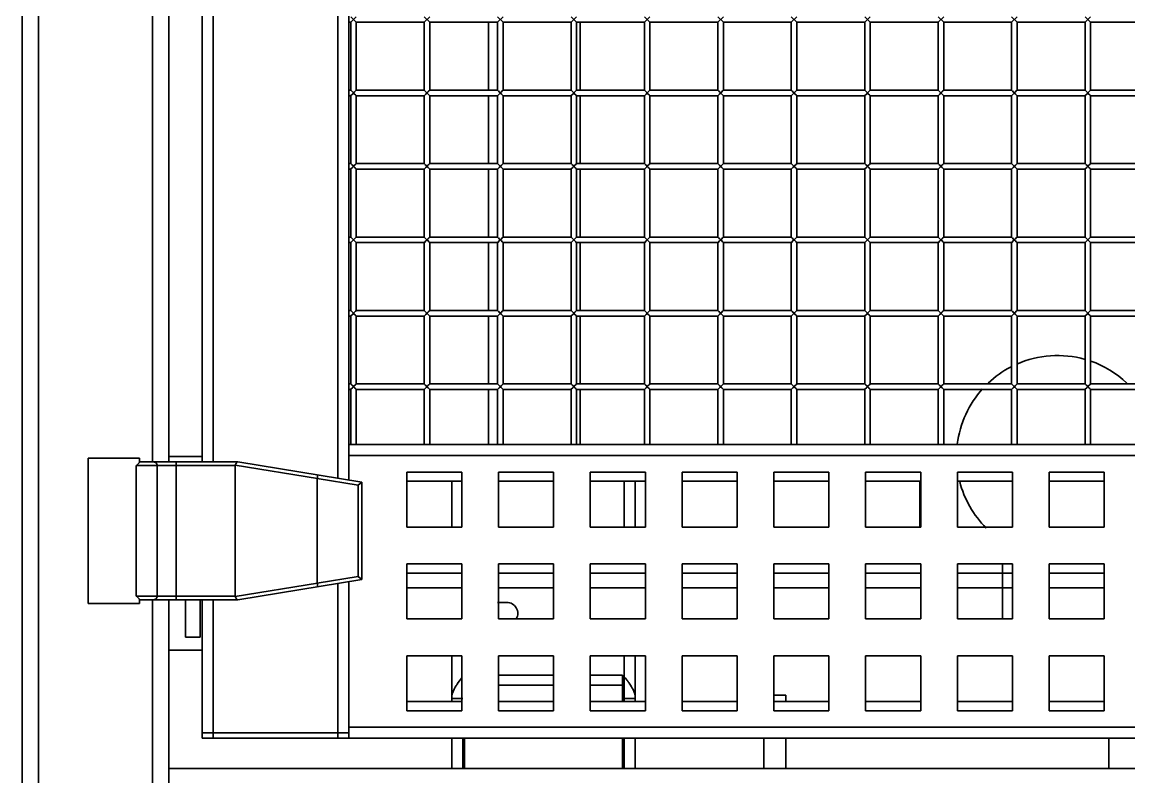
# Model space of a CAD drawing. Header units: millimetres. Extents: x 32496 to 166256, y 3504 to 23939.
# Drawn here: x 46715 to 47318, y 10953 to 11364 of the extents above; entities that cross this region are included whole.
import ezdxf

# ---------------------------------------------------------------- set-up
doc = ezdxf.new("R2010")
doc.units = ezdxf.units.MM
doc.layers.get('0').update_dxf_attribs({"lineweight": 35})

msp = doc.modelspace()

# ---------------------------------------------------------------- linework, layer by layer
at = {"linetype": 'Continuous'}
for p, q in [((46714.64, 13396.575), (46714.64, 10877.575)), ((46723.64, 13396.575), (46723.64, 10877.575)), ((46886.64, 11115.694), (46886.64, 11758.457)), ((46892.64, 11759.435), (46892.64, 11134.075)), ((46785.64, 11749.575), (46785.64, 11124.575)), ((46794.64, 11749.575), (46794.64, 11124.575)), ((46812.64, 11124.575), (46812.64, 11749.575)), ((46818.64, 11749.575), (46818.64, 11124.575)), ((46893.64, 11367.075), (46896.64, 11364.075)), ((46893.64, 11364.075), (46896.64, 11367.075)), ((46933.64, 11367.075), (46936.64, 11364.075)), ((46933.64, 11364.075), (46936.64, 11367.075)), ((46973.64, 11367.075), (46976.64, 11364.075)), ((46973.64, 11364.075), (46976.64, 11367.075)), ((47013.64, 11367.075), (47016.64, 11364.075)), ((47013.64, 11364.075), (47016.64, 11367.075)), ((47053.64, 11367.075), (47056.64, 11364.075)), ((47053.64, 11364.075), (47056.64, 11367.075)), ((47093.64, 11367.075), (47096.64, 11364.075)), ((47093.64, 11364.075), (47096.64, 11367.075)), ((47133.64, 11367.075), (47136.64, 11364.075)), ((47133.64, 11364.075), (47136.64, 11367.075)), ((47173.64, 11367.075), (47176.64, 11364.075)), ((47173.64, 11364.075), (47176.64, 11367.075)), ((47213.64, 11367.075), (47216.64, 11364.075)), ((47213.64, 11364.075), (47216.64, 11367.075)), ((47253.64, 11367.075), (47256.64, 11364.075)), ((47253.64, 11364.075), (47256.64, 11367.075)), ((47293.64, 11367.075), (47296.64, 11364.075)), ((47293.64, 11364.075), (47296.64, 11367.075)), ((46892.64, 11364.075), (46893.64, 11364.075)), ((46893.64, 11364.075), (46893.64, 11327.075)), ((46896.64, 11364.075), (46933.64, 11364.075)), ((46896.64, 11364.075), (46896.64, 11327.075)), ((46933.64, 11364.075), (46933.64, 11327.075)), ((46936.64, 11364.075), (46973.64, 11364.075)), ((46936.64, 11364.075), (46936.64, 11327.075)), ((46968.64, 11327.075), (46968.64, 11364.075)), ((46973.64, 11364.075), (46973.64, 11327.075)), ((46976.64, 11364.075), (47013.64, 11364.075)), ((46976.64, 11364.075), (46976.64, 11327.075)), ((47013.64, 11364.075), (47013.64, 11327.075)), ((47016.64, 11364.075), (47053.64, 11364.075)), ((47016.64, 11364.075), (47016.64, 11327.075)), ((47018.64, 11364.075), (47018.64, 11327.075)), ((47053.64, 11364.075), (47053.64, 11327.075)), ((47056.64, 11364.075), (47093.64, 11364.075)), ((47056.64, 11364.075), (47056.64, 11327.075)), ((47093.64, 11364.075), (47093.64, 11327.075)), ((47096.64, 11364.075), (47133.64, 11364.075)), ((47096.64, 11364.075), (47096.64, 11327.075)), ((47133.64, 11364.075), (47133.64, 11327.075)), ((47136.64, 11364.075), (47173.64, 11364.075)), ((47136.64, 11364.075), (47136.64, 11327.075)), ((47173.64, 11364.075), (47173.64, 11327.075)), ((47176.64, 11364.075), (47213.64, 11364.075)), ((47176.64, 11364.075), (47176.64, 11327.075)), ((47213.64, 11364.075), (47213.64, 11327.075)), ((47216.64, 11364.075), (47253.64, 11364.075)), ((47216.64, 11364.075), (47216.64, 11327.075)), ((47253.64, 11364.075), (47253.64, 11327.075)), ((47256.64, 11364.075), (47293.64, 11364.075)), ((47256.64, 11364.075), (47256.64, 11327.075)), ((47293.64, 11364.075), (47293.64, 11327.075)), ((47296.64, 11364.075), (47333.64, 11364.075)), ((47296.64, 11364.075), (47296.64, 11327.075)), ((46892.64, 11327.075), (46893.64, 11327.075)), ((46892.64, 11324.075), (46893.64, 11324.075)), ((46893.64, 11327.075), (46896.64, 11324.075)), ((46893.64, 11324.075), (46896.64, 11327.075)), ((46893.64, 11324.075), (46893.64, 11287.075)), ((46893.756, 11324.192), (46894.55, 11324.986)), ((46896.64, 11327.075), (46896.209, 11326.645)), ((46896.64, 11327.075), (46933.64, 11327.075)), ((46896.64, 11324.075), (46933.64, 11324.075)), ((46896.64, 11324.075), (46896.64, 11287.075)), ((46933.64, 11327.075), (46936.64, 11324.075)), ((46933.64, 11324.075), (46936.64, 11327.075)), ((46933.64, 11324.075), (46933.64, 11287.075)), ((46933.756, 11324.192), (46934.55, 11324.986)), ((46934.55, 11324.986), (46935.14, 11325.575)), ((46936.64, 11327.075), (46936.209, 11326.645)), ((46936.64, 11327.075), (46973.64, 11327.075)), ((46936.64, 11324.075), (46973.64, 11324.075)), ((46936.64, 11324.075), (46936.64, 11287.075)), ((46968.64, 11287.075), (46968.64, 11324.075)), ((46973.64, 11327.075), (46976.64, 11324.075)), ((46973.64, 11324.075), (46976.64, 11327.075)), ((46973.64, 11324.075), (46973.64, 11287.075)), ((46973.756, 11324.192), (46974.55, 11324.986)), ((46974.55, 11324.986), (46975.14, 11325.575)), ((46976.64, 11327.075), (46976.209, 11326.645)), ((46976.64, 11327.075), (47013.64, 11327.075)), ((46976.64, 11324.075), (47013.64, 11324.075)), ((46976.64, 11324.075), (46976.64, 11287.075)), ((47013.64, 11327.075), (47016.64, 11324.075)), ((47013.64, 11324.075), (47016.64, 11327.075)), ((47013.64, 11324.075), (47013.64, 11287.075)), ((47013.756, 11324.192), (47014.55, 11324.986)), ((47014.55, 11324.986), (47015.14, 11325.575)), ((47016.64, 11327.075), (47016.209, 11326.645)), ((47016.64, 11327.075), (47053.64, 11327.075)), ((47016.64, 11324.075), (47053.64, 11324.075)), ((47016.64, 11324.075), (47016.64, 11287.075)), ((47018.64, 11324.075), (47018.64, 11287.075)), ((47053.64, 11327.075), (47056.64, 11324.075)), ((47053.64, 11324.075), (47056.64, 11327.075)), ((47053.64, 11324.075), (47053.64, 11287.075)), ((47053.756, 11324.192), (47054.55, 11324.986)), ((47054.55, 11324.986), (47055.14, 11325.575)), ((47056.64, 11327.075), (47056.209, 11326.645)), ((47056.64, 11327.075), (47093.64, 11327.075)), ((47056.64, 11324.075), (47093.64, 11324.075)), ((47056.64, 11324.075), (47056.64, 11287.075)), ((47093.64, 11327.075), (47096.64, 11324.075)), ((47093.64, 11324.075), (47096.64, 11327.075)), ((47093.64, 11324.075), (47093.64, 11287.075)), ((47093.756, 11324.192), (47094.55, 11324.986)), ((47094.55, 11324.986), (47095.14, 11325.575)), ((47096.64, 11327.075), (47096.209, 11326.645)), ((47096.64, 11327.075), (47133.64, 11327.075)), ((47096.64, 11324.075), (47133.64, 11324.075)), ((47096.64, 11324.075), (47096.64, 11287.075)), ((47133.64, 11327.075), (47136.64, 11324.075)), ((47133.64, 11324.075), (47136.64, 11327.075)), ((47133.64, 11324.075), (47133.64, 11287.075)), ((47133.756, 11324.192), (47134.55, 11324.986)), ((47134.55, 11324.986), (47135.14, 11325.575)), ((47136.64, 11327.075), (47136.209, 11326.645)), ((47136.64, 11327.075), (47173.64, 11327.075)), ((47136.64, 11324.075), (47173.64, 11324.075)), ((47136.64, 11324.075), (47136.64, 11287.075)), ((47173.64, 11327.075), (47176.64, 11324.075)), ((47173.64, 11324.075), (47176.64, 11327.075)), ((47173.64, 11324.075), (47173.64, 11287.075)), ((47173.756, 11324.192), (47174.55, 11324.986)), ((47174.55, 11324.986), (47175.14, 11325.575)), ((47176.64, 11327.075), (47176.209, 11326.645)), ((47176.64, 11327.075), (47213.64, 11327.075)), ((47176.64, 11324.075), (47213.64, 11324.075)), ((47176.64, 11324.075), (47176.64, 11287.075)), ((47213.64, 11327.075), (47216.64, 11324.075)), ((47213.64, 11324.075), (47216.64, 11327.075)), ((47213.64, 11324.075), (47213.64, 11287.075)), ((47213.756, 11324.192), (47214.55, 11324.986)), ((47214.55, 11324.986), (47215.14, 11325.575)), ((47216.64, 11327.075), (47216.209, 11326.645)), ((47216.64, 11327.075), (47253.64, 11327.075)), ((47216.64, 11324.075), (47253.64, 11324.075)), ((47216.64, 11324.075), (47216.64, 11287.075)), ((47253.64, 11327.075), (47256.64, 11324.075)), ((47253.64, 11324.075), (47256.64, 11327.075)), ((47253.64, 11324.075), (47253.64, 11287.075)), ((47253.756, 11324.192), (47254.55, 11324.986)), ((47254.55, 11324.986), (47255.14, 11325.575)), ((47256.64, 11327.075), (47256.209, 11326.645)), ((47256.64, 11327.075), (47293.64, 11327.075)), ((47256.64, 11324.075), (47293.64, 11324.075)), ((47256.64, 11324.075), (47256.64, 11287.075)), ((47293.64, 11327.075), (47296.64, 11324.075)), ((47293.64, 11324.075), (47296.64, 11327.075)), ((47293.64, 11324.075), (47293.64, 11287.075)), ((47293.756, 11324.192), (47294.55, 11324.986)), ((47294.55, 11324.986), (47295.14, 11325.575)), ((47296.64, 11327.075), (47296.209, 11326.645)), ((47296.64, 11327.075), (47333.64, 11327.075)), ((47296.64, 11324.075), (47333.64, 11324.075)), ((47296.64, 11324.075), (47296.64, 11287.075)), ((46892.64, 11287.075), (46893.64, 11287.075)), ((46893.64, 11287.075), (46896.64, 11284.075)), ((46893.64, 11284.075), (46896.64, 11287.075)), ((46896.64, 11287.075), (46933.64, 11287.075)), ((46933.64, 11287.075), (46936.64, 11284.075)), ((46933.64, 11284.075), (46936.64, 11287.075)), ((46936.64, 11287.075), (46936.209, 11286.645)), ((46936.64, 11287.075), (46973.64, 11287.075)), ((46973.64, 11287.075), (46976.64, 11284.075)), ((46973.64, 11284.075), (46976.64, 11287.075)), ((46976.64, 11287.075), (46976.209, 11286.645)), ((46976.64, 11287.075), (47013.64, 11287.075)), ((47013.64, 11287.075), (47016.64, 11284.075)), ((47013.64, 11284.075), (47016.64, 11287.075)), ((47016.64, 11287.075), (47016.209, 11286.645)), ((47016.64, 11287.075), (47053.64, 11287.075)), ((47053.64, 11287.075), (47056.64, 11284.075)), ((47053.64, 11284.075), (47056.64, 11287.075)), ((47056.64, 11287.075), (47056.209, 11286.645)), ((47056.64, 11287.075), (47093.64, 11287.075)), ((47093.64, 11287.075), (47096.64, 11284.075)), ((47093.64, 11284.075), (47096.64, 11287.075)), ((47096.64, 11287.075), (47096.209, 11286.645)), ((47096.64, 11287.075), (47133.64, 11287.075)), ((47133.64, 11287.075), (47136.64, 11284.075)), ((47133.64, 11284.075), (47136.64, 11287.075)), ((47136.64, 11287.075), (47136.209, 11286.645)), ((47136.64, 11287.075), (47173.64, 11287.075)), ((47173.64, 11287.075), (47176.64, 11284.075)), ((47173.64, 11284.075), (47176.64, 11287.075)), ((47176.64, 11287.075), (47176.209, 11286.645)), ((47176.64, 11287.075), (47213.64, 11287.075)), ((47213.64, 11287.075), (47216.64, 11284.075)), ((47213.64, 11284.075), (47216.64, 11287.075)), ((47216.64, 11287.075), (47216.209, 11286.645)), ((47216.64, 11287.075), (47253.64, 11287.075)), ((47253.64, 11287.075), (47256.64, 11284.075)), ((47253.64, 11284.075), (47256.64, 11287.075)), ((47256.64, 11287.075), (47256.209, 11286.645)), ((47256.64, 11287.075), (47293.64, 11287.075)), ((47293.64, 11287.075), (47296.64, 11284.075)), ((47293.64, 11284.075), (47296.64, 11287.075)), ((47296.64, 11287.075), (47296.209, 11286.645)), ((47296.64, 11287.075), (47333.64, 11287.075)), ((46892.64, 11284.075), (46893.64, 11284.075)), ((46893.64, 11284.075), (46893.64, 11247.075)), ((46893.756, 11284.192), (46894.55, 11284.986)), ((46894.55, 11284.986), (46895.14, 11285.575)), ((46896.64, 11284.075), (46933.64, 11284.075)), ((46896.64, 11284.075), (46896.64, 11247.075)), ((46933.64, 11284.075), (46933.64, 11247.075)), ((46933.756, 11284.192), (46934.55, 11284.986)), ((46936.64, 11284.075), (46973.64, 11284.075)), ((46936.64, 11284.075), (46936.64, 11247.075)), ((46968.64, 11247.075), (46968.64, 11284.075)), ((46973.64, 11284.075), (46973.64, 11247.075)), ((46973.756, 11284.192), (46974.55, 11284.986)), ((46974.55, 11284.986), (46975.14, 11285.575)), ((46976.64, 11284.075), (47013.64, 11284.075)), ((46976.64, 11284.075), (46976.64, 11247.075)), ((47013.64, 11284.075), (47013.64, 11247.075)), ((47013.756, 11284.192), (47014.55, 11284.986)), ((47014.55, 11284.986), (47015.14, 11285.575)), ((47016.64, 11284.075), (47053.64, 11284.075)), ((47016.64, 11284.075), (47016.64, 11247.075)), ((47018.64, 11284.075), (47018.64, 11247.075)), ((47053.64, 11284.075), (47053.64, 11247.075)), ((47053.756, 11284.192), (47054.55, 11284.986)), ((47054.55, 11284.986), (47055.14, 11285.575)), ((47056.64, 11284.075), (47093.64, 11284.075)), ((47056.64, 11284.075), (47056.64, 11247.075)), ((47093.64, 11284.075), (47093.64, 11247.075)), ((47093.756, 11284.192), (47094.55, 11284.986)), ((47094.55, 11284.986), (47095.14, 11285.575)), ((47096.64, 11284.075), (47133.64, 11284.075)), ((47096.64, 11284.075), (47096.64, 11247.075)), ((47133.64, 11284.075), (47133.64, 11247.075)), ((47133.756, 11284.192), (47134.55, 11284.986)), ((47134.55, 11284.986), (47135.14, 11285.575)), ((47136.64, 11284.075), (47173.64, 11284.075)), ((47136.64, 11284.075), (47136.64, 11247.075)), ((47173.64, 11284.075), (47173.64, 11247.075)), ((47173.756, 11284.192), (47174.55, 11284.986)), ((47174.55, 11284.986), (47175.14, 11285.575)), ((47176.64, 11284.075), (47213.64, 11284.075)), ((47176.64, 11284.075), (47176.64, 11247.075)), ((47213.64, 11284.075), (47213.64, 11247.075)), ((47213.756, 11284.192), (47214.55, 11284.986)), ((47214.55, 11284.986), (47215.14, 11285.575)), ((47216.64, 11284.075), (47253.64, 11284.075)), ((47216.64, 11284.075), (47216.64, 11247.075)), ((47253.64, 11284.075), (47253.64, 11247.075)), ((47253.756, 11284.192), (47254.55, 11284.986)), ((47254.55, 11284.986), (47255.14, 11285.575)), ((47256.64, 11284.075), (47293.64, 11284.075)), ((47256.64, 11284.075), (47256.64, 11247.075)), ((47293.64, 11284.075), (47293.64, 11247.075)), ((47293.756, 11284.192), (47294.55, 11284.986)), ((47294.55, 11284.986), (47295.14, 11285.575)), ((47296.64, 11284.075), (47333.64, 11284.075)), ((47296.64, 11284.075), (47296.64, 11247.075)), ((46892.64, 11247.075), (46893.64, 11247.075)), ((46892.64, 11244.075), (46893.64, 11244.075)), ((46893.64, 11247.075), (46896.64, 11244.075)), ((46893.64, 11244.075), (46896.64, 11247.075)), ((46893.64, 11244.075), (46893.64, 11207.075)), ((46893.756, 11244.192), (46894.55, 11244.986)), ((46894.55, 11244.986), (46895.14, 11245.575)), ((46896.64, 11247.075), (46933.64, 11247.075)), ((46896.64, 11244.075), (46933.64, 11244.075)), ((46896.64, 11244.075), (46896.64, 11207.075)), ((46933.64, 11247.075), (46936.64, 11244.075)), ((46933.64, 11244.075), (46936.64, 11247.075)), ((46933.64, 11244.075), (46933.64, 11207.075)), ((46933.756, 11244.192), (46934.55, 11244.986)), ((46934.55, 11244.986), (46935.14, 11245.575)), ((46936.64, 11247.075), (46973.64, 11247.075)), ((46936.64, 11244.075), (46973.64, 11244.075)), ((46936.64, 11244.075), (46936.64, 11207.075)), ((46968.64, 11207.075), (46968.64, 11244.075)), ((46973.64, 11247.075), (46976.64, 11244.075)), ((46973.64, 11244.075), (46976.64, 11247.075)), ((46973.64, 11244.075), (46973.64, 11207.075)), ((46973.756, 11244.192), (46974.55, 11244.986)), ((46976.64, 11247.075), (46976.209, 11246.645)), ((46976.64, 11247.075), (47013.64, 11247.075)), ((46976.64, 11244.075), (47013.64, 11244.075)), ((46976.64, 11244.075), (46976.64, 11207.075)), ((47013.64, 11247.075), (47016.64, 11244.075)), ((47013.64, 11244.075), (47016.64, 11247.075)), ((47013.64, 11244.075), (47013.64, 11207.075)), ((47013.756, 11244.192), (47014.55, 11244.986)), ((47014.55, 11244.986), (47015.14, 11245.575)), ((47016.64, 11247.075), (47016.209, 11246.645)), ((47016.64, 11247.075), (47053.64, 11247.075)), ((47016.64, 11244.075), (47053.64, 11244.075)), ((47016.64, 11244.075), (47016.64, 11207.075)), ((47018.64, 11244.075), (47018.64, 11207.075)), ((47053.64, 11247.075), (47056.64, 11244.075)), ((47053.64, 11244.075), (47056.64, 11247.075)), ((47053.64, 11244.075), (47053.64, 11207.075)), ((47053.756, 11244.192), (47054.55, 11244.986)), ((47054.55, 11244.986), (47055.14, 11245.575)), ((47056.64, 11247.075), (47056.209, 11246.645)), ((47056.64, 11247.075), (47093.64, 11247.075)), ((47056.64, 11244.075), (47093.64, 11244.075)), ((47056.64, 11244.075), (47056.64, 11207.075)), ((47093.64, 11247.075), (47096.64, 11244.075)), ((47093.64, 11244.075), (47096.64, 11247.075)), ((47093.64, 11244.075), (47093.64, 11207.075)), ((47093.756, 11244.192), (47094.55, 11244.986)), ((47094.55, 11244.986), (47095.14, 11245.575)), ((47096.64, 11247.075), (47096.209, 11246.645)), ((47096.64, 11247.075), (47133.64, 11247.075)), ((47096.64, 11244.075), (47133.64, 11244.075)), ((47096.64, 11244.075), (47096.64, 11207.075)), ((47133.64, 11247.075), (47136.64, 11244.075)), ((47133.64, 11244.075), (47136.64, 11247.075)), ((47133.64, 11244.075), (47133.64, 11207.075)), ((47133.756, 11244.192), (47134.55, 11244.986)), ((47134.55, 11244.986), (47135.14, 11245.575)), ((47136.64, 11247.075), (47136.209, 11246.645)), ((47136.64, 11247.075), (47173.64, 11247.075)), ((47136.64, 11244.075), (47173.64, 11244.075)), ((47136.64, 11244.075), (47136.64, 11207.075)), ((47173.64, 11247.075), (47176.64, 11244.075)), ((47173.64, 11244.075), (47176.64, 11247.075)), ((47173.64, 11244.075), (47173.64, 11207.075)), ((47173.756, 11244.192), (47174.55, 11244.986)), ((47174.55, 11244.986), (47175.14, 11245.575)), ((47176.64, 11247.075), (47176.209, 11246.645)), ((47176.64, 11247.075), (47213.64, 11247.075)), ((47176.64, 11244.075), (47213.64, 11244.075)), ((47176.64, 11244.075), (47176.64, 11207.075)), ((47213.64, 11247.075), (47216.64, 11244.075)), ((47213.64, 11244.075), (47216.64, 11247.075)), ((47213.64, 11244.075), (47213.64, 11207.075)), ((47213.756, 11244.192), (47214.55, 11244.986)), ((47214.55, 11244.986), (47215.14, 11245.575)), ((47216.64, 11247.075), (47216.209, 11246.645)), ((47216.64, 11247.075), (47253.64, 11247.075)), ((47216.64, 11244.075), (47253.64, 11244.075)), ((47216.64, 11244.075), (47216.64, 11207.075)), ((47253.64, 11247.075), (47256.64, 11244.075)), ((47253.64, 11244.075), (47256.64, 11247.075)), ((47253.64, 11244.075), (47253.64, 11207.075)), ((47253.756, 11244.192), (47254.55, 11244.986)), ((47254.55, 11244.986), (47255.14, 11245.575)), ((47256.64, 11247.075), (47256.209, 11246.645)), ((47256.64, 11247.075), (47293.64, 11247.075)), ((47256.64, 11244.075), (47293.64, 11244.075)), ((47256.64, 11244.075), (47256.64, 11207.075)), ((47293.64, 11247.075), (47296.64, 11244.075)), ((47293.64, 11244.075), (47296.64, 11247.075)), ((47293.64, 11244.075), (47293.64, 11207.075)), ((47293.756, 11244.192), (47294.55, 11244.986)), ((47294.55, 11244.986), (47295.14, 11245.575)), ((47296.64, 11247.075), (47296.209, 11246.645)), ((47296.64, 11247.075), (47333.64, 11247.075)), ((47296.64, 11244.075), (47333.64, 11244.075)), ((47296.64, 11244.075), (47296.64, 11207.075)), ((46892.64, 11207.075), (46893.64, 11207.075)), ((46892.64, 11204.075), (46893.64, 11204.075)), ((46893.64, 11207.075), (46896.64, 11204.075)), ((46893.64, 11204.075), (46896.64, 11207.075)), ((46893.64, 11204.075), (46893.64, 11167.075)), ((46893.756, 11204.192), (46894.55, 11204.986)), ((46894.55, 11204.986), (46895.14, 11205.575)), ((46896.64, 11207.075), (46933.64, 11207.075)), ((46896.64, 11204.075), (46933.64, 11204.075)), ((46896.64, 11204.075), (46896.64, 11167.075)), ((46933.64, 11207.075), (46936.64, 11204.075)), ((46933.64, 11204.075), (46936.64, 11207.075)), ((46933.64, 11204.075), (46933.64, 11167.075)), ((46933.756, 11204.192), (46934.55, 11204.986)), ((46934.55, 11204.986), (46935.14, 11205.575)), ((46936.64, 11207.075), (46973.64, 11207.075)), ((46936.64, 11204.075), (46973.64, 11204.075)), ((46936.64, 11204.075), (46936.64, 11167.075)), ((46968.64, 11167.075), (46968.64, 11204.075)), ((46973.64, 11207.075), (46976.64, 11204.075)), ((46973.64, 11204.075), (46976.64, 11207.075)), ((46973.64, 11204.075), (46973.64, 11167.075)), ((46973.756, 11204.192), (46974.55, 11204.986)), ((46974.55, 11204.986), (46975.14, 11205.575)), ((46976.64, 11207.075), (47013.64, 11207.075)), ((46976.64, 11204.075), (47013.64, 11204.075)), ((46976.64, 11204.075), (46976.64, 11167.075)), ((47013.64, 11207.075), (47016.64, 11204.075)), ((47013.64, 11204.075), (47016.64, 11207.075)), ((47013.64, 11204.075), (47013.64, 11167.075)), ((47013.756, 11204.192), (47014.55, 11204.986)), ((47016.64, 11207.075), (47016.209, 11206.645)), ((47016.64, 11207.075), (47053.64, 11207.075)), ((47016.64, 11204.075), (47053.64, 11204.075)), ((47016.64, 11204.075), (47016.64, 11167.075)), ((47018.64, 11204.075), (47018.64, 11167.075)), ((47053.64, 11207.075), (47056.64, 11204.075)), ((47053.64, 11204.075), (47056.64, 11207.075)), ((47053.64, 11204.075), (47053.64, 11167.075)), ((47053.756, 11204.192), (47054.55, 11204.986)), ((47054.55, 11204.986), (47055.14, 11205.575)), ((47056.64, 11207.075), (47056.209, 11206.645)), ((47056.64, 11207.075), (47093.64, 11207.075)), ((47056.64, 11204.075), (47093.64, 11204.075)), ((47056.64, 11204.075), (47056.64, 11167.075)), ((47093.64, 11207.075), (47096.64, 11204.075)), ((47093.64, 11204.075), (47096.64, 11207.075)), ((47093.64, 11204.075), (47093.64, 11167.075)), ((47093.756, 11204.192), (47094.55, 11204.986)), ((47094.55, 11204.986), (47095.14, 11205.575)), ((47096.64, 11207.075), (47096.209, 11206.645)), ((47096.64, 11207.075), (47133.64, 11207.075)), ((47096.64, 11204.075), (47133.64, 11204.075)), ((47096.64, 11204.075), (47096.64, 11167.075)), ((47133.64, 11207.075), (47136.64, 11204.075)), ((47133.64, 11204.075), (47136.64, 11207.075)), ((47133.64, 11204.075), (47133.64, 11167.075)), ((47133.756, 11204.192), (47134.55, 11204.986)), ((47134.55, 11204.986), (47135.14, 11205.575)), ((47136.64, 11207.075), (47136.209, 11206.645)), ((47136.64, 11207.075), (47173.64, 11207.075)), ((47136.64, 11204.075), (47173.64, 11204.075)), ((47136.64, 11204.075), (47136.64, 11167.075)), ((47173.64, 11207.075), (47176.64, 11204.075)), ((47173.64, 11204.075), (47176.64, 11207.075)), ((47173.64, 11204.075), (47173.64, 11167.075)), ((47173.756, 11204.192), (47174.55, 11204.986)), ((47174.55, 11204.986), (47175.14, 11205.575)), ((47176.64, 11207.075), (47176.209, 11206.645)), ((47176.64, 11207.075), (47213.64, 11207.075)), ((47176.64, 11204.075), (47213.64, 11204.075)), ((47176.64, 11204.075), (47176.64, 11167.075)), ((47213.64, 11207.075), (47216.64, 11204.075)), ((47213.64, 11204.075), (47216.64, 11207.075)), ((47213.64, 11204.075), (47213.64, 11167.075)), ((47213.756, 11204.192), (47214.55, 11204.986)), ((47214.55, 11204.986), (47215.14, 11205.575)), ((47216.64, 11207.075), (47216.209, 11206.645)), ((47216.64, 11207.075), (47253.64, 11207.075)), ((47216.64, 11204.075), (47253.64, 11204.075)), ((47216.64, 11204.075), (47216.64, 11167.075)), ((47253.64, 11207.075), (47256.64, 11204.075)), ((47253.64, 11204.075), (47256.64, 11207.075)), ((47253.64, 11204.075), (47253.64, 11167.075)), ((47253.756, 11204.192), (47254.55, 11204.986)), ((47254.55, 11204.986), (47255.14, 11205.575)), ((47256.64, 11207.075), (47256.209, 11206.645)), ((47256.64, 11207.075), (47293.64, 11207.075)), ((47256.64, 11204.075), (47293.64, 11204.075)), ((47256.64, 11204.075), (47256.64, 11167.075)), ((47293.64, 11207.075), (47296.64, 11204.075)), ((47293.64, 11204.075), (47296.64, 11207.075)), ((47293.64, 11204.075), (47293.64, 11167.075)), ((47293.756, 11204.192), (47294.55, 11204.986)), ((47294.55, 11204.986), (47295.14, 11205.575)), ((47296.64, 11207.075), (47296.209, 11206.645)), ((47296.64, 11207.075), (47333.64, 11207.075)), ((47296.64, 11204.075), (47333.64, 11204.075)), ((47296.64, 11204.075), (47296.64, 11167.075)), ((46892.64, 11167.075), (46893.64, 11167.075)), ((46893.64, 11167.075), (46896.64, 11164.075)), ((46893.64, 11164.075), (46896.64, 11167.075)), ((46894.55, 11164.986), (46895.14, 11165.575)), ((46896.64, 11167.075), (46933.64, 11167.075)), ((46933.64, 11167.075), (46936.64, 11164.075)), ((46933.64, 11164.075), (46936.64, 11167.075)), ((46934.55, 11164.986), (46935.14, 11165.575)), ((46936.64, 11167.075), (46973.64, 11167.075)), ((46973.64, 11167.075), (46976.64, 11164.075)), ((46973.64, 11164.075), (46976.64, 11167.075)), ((46974.55, 11164.986), (46975.14, 11165.575)), ((46976.64, 11167.075), (47013.64, 11167.075)), ((47013.64, 11167.075), (47016.64, 11164.075)), ((47013.64, 11164.075), (47016.64, 11167.075)), ((47014.55, 11164.986), (47015.14, 11165.575)), ((47016.64, 11167.075), (47053.64, 11167.075)), ((47053.64, 11167.075), (47056.64, 11164.075)), ((47053.64, 11164.075), (47056.64, 11167.075)), ((47056.64, 11167.075), (47056.209, 11166.645)), ((47056.64, 11167.075), (47093.64, 11167.075)), ((47093.64, 11167.075), (47096.64, 11164.075)), ((47093.64, 11164.075), (47096.64, 11167.075)), ((47094.55, 11164.986), (47095.14, 11165.575)), ((47096.64, 11167.075), (47096.209, 11166.645)), ((47096.64, 11167.075), (47133.64, 11167.075)), ((47133.64, 11167.075), (47136.64, 11164.075)), ((47133.64, 11164.075), (47136.64, 11167.075)), ((47134.55, 11164.986), (47135.14, 11165.575)), ((47136.64, 11167.075), (47136.209, 11166.645)), ((47136.64, 11167.075), (47173.64, 11167.075)), ((47173.64, 11167.075), (47176.64, 11164.075)), ((47173.64, 11164.075), (47176.64, 11167.075)), ((47174.55, 11164.986), (47175.14, 11165.575)), ((47176.64, 11167.075), (47176.209, 11166.645)), ((47176.64, 11167.075), (47213.64, 11167.075)), ((47213.64, 11167.075), (47216.64, 11164.075)), ((47213.64, 11164.075), (47216.64, 11167.075)), ((47214.55, 11164.986), (47215.14, 11165.575)), ((47216.64, 11167.075), (47216.209, 11166.645)), ((47216.64, 11167.075), (47253.64, 11167.075)), ((47253.64, 11167.075), (47256.64, 11164.075)), ((47253.64, 11164.075), (47256.64, 11167.075)), ((47254.55, 11164.986), (47255.14, 11165.575)), ((47256.64, 11167.075), (47256.209, 11166.645)), ((47256.64, 11167.075), (47293.64, 11167.075)), ((47293.64, 11167.075), (47296.64, 11164.075)), ((47293.64, 11164.075), (47296.64, 11167.075)), ((47294.55, 11164.986), (47295.14, 11165.575)), ((47296.64, 11167.075), (47296.209, 11166.645)), ((47296.64, 11167.075), (47333.64, 11167.075)), ((46892.64, 11164.075), (46893.64, 11164.075)), ((46893.64, 11164.075), (46893.64, 11134.075)), ((46893.756, 11164.192), (46894.55, 11164.986)), ((46896.64, 11164.075), (46933.64, 11164.075)), ((46896.64, 11164.075), (46896.64, 11134.075)), ((46933.64, 11164.075), (46933.64, 11134.075)), ((46933.756, 11164.192), (46934.55, 11164.986)), ((46936.64, 11164.075), (46973.64, 11164.075)), ((46936.64, 11164.075), (46936.64, 11134.075)), ((46968.64, 11134.075), (46968.64, 11164.075)), ((46973.64, 11164.075), (46973.64, 11134.075)), ((46973.756, 11164.192), (46974.55, 11164.986)), ((46976.64, 11164.075), (47013.64, 11164.075)), ((46976.64, 11164.075), (46976.64, 11134.075)), ((47013.64, 11164.075), (47013.64, 11134.075)), ((47013.756, 11164.192), (47014.55, 11164.986)), ((47016.64, 11164.075), (47053.64, 11164.075)), ((47016.64, 11164.075), (47016.64, 11134.075)), ((47018.64, 11164.075), (47018.64, 11134.075)), ((47053.64, 11164.075), (47053.64, 11134.075)), ((47053.756, 11164.192), (47054.55, 11164.986)), ((47056.64, 11164.075), (47093.64, 11164.075)), ((47056.64, 11164.075), (47056.64, 11134.075)), ((47093.64, 11164.075), (47093.64, 11134.075)), ((47093.756, 11164.192), (47094.55, 11164.986)), ((47096.64, 11164.075), (47133.64, 11164.075)), ((47096.64, 11164.075), (47096.64, 11134.075)), ((47133.64, 11164.075), (47133.64, 11134.075)), ((47133.756, 11164.192), (47134.55, 11164.986)), ((47136.64, 11164.075), (47173.64, 11164.075)), ((47136.64, 11164.075), (47136.64, 11134.075)), ((47173.64, 11164.075), (47173.64, 11134.075)), ((47173.756, 11164.192), (47174.55, 11164.986)), ((47176.64, 11164.075), (47213.64, 11164.075)), ((47176.64, 11164.075), (47176.64, 11134.075)), ((47213.64, 11164.075), (47213.64, 11134.075)), ((47213.756, 11164.192), (47214.55, 11164.986)), ((47216.64, 11164.075), (47253.64, 11164.075)), ((47216.64, 11164.075), (47216.64, 11134.075)), ((47253.64, 11164.075), (47253.64, 11134.075)), ((47253.756, 11164.192), (47254.55, 11164.986)), ((47256.64, 11164.075), (47293.64, 11164.075)), ((47256.64, 11164.075), (47256.64, 11134.075)), ((47293.64, 11164.075), (47293.64, 11134.075)), ((47293.756, 11164.192), (47294.55, 11164.986)), ((47296.64, 11164.075), (47333.64, 11164.075)), ((47296.64, 11164.075), (47296.64, 11134.075)), ((46892.64, 11134.075), (47518.64, 11134.075)), ((46892.64, 11114.716), (46892.64, 11134.075)), ((46778.64, 11126.575), (46750.64, 11126.575)), ((46750.64, 11047.575), (46750.64, 11126.575)), ((46778.64, 11124.575), (46778.64, 11126.575)), ((46778.64, 11124.575), (46832.14, 11124.575)), ((46794.64, 11127.575), (46812.64, 11127.575)), ((46798.463, 11124.575), (46798.463, 11049.575)), ((46832.14, 11124.575), (46899.64, 11113.575)), ((47518.64, 11128.075), (46892.64, 11128.075)), ((46830.64, 11122.575), (46776.671, 11122.575)), ((46776.671, 11122.575), (46776.671, 11051.575)), ((46788.151, 11051.575), (46788.151, 11122.575)), ((46830.64, 11122.575), (46830.64, 11051.575)), ((46830.721, 11122.858), (46875.446, 11115.57)), ((46954.14, 11119.075), (46924.14, 11119.075)), ((46924.14, 11119.075), (46924.14, 11089.075)), ((46954.14, 11089.075), (46954.14, 11119.075)), ((47004.14, 11119.075), (46974.14, 11119.075)), ((46974.14, 11119.075), (46974.14, 11089.075)), ((47004.14, 11089.075), (47004.14, 11119.075)), ((47054.14, 11119.075), (47024.14, 11119.075)), ((47024.14, 11119.075), (47024.14, 11089.075)), ((47054.14, 11089.075), (47054.14, 11119.075)), ((47104.14, 11119.075), (47074.14, 11119.075)), ((47074.14, 11119.075), (47074.14, 11089.075)), ((47104.14, 11089.075), (47104.14, 11119.075)), ((47154.14, 11119.075), (47124.14, 11119.075)), ((47124.14, 11119.075), (47124.14, 11089.075)), ((47154.14, 11089.075), (47154.14, 11119.075)), ((47204.14, 11119.075), (47174.14, 11119.075)), ((47174.14, 11119.075), (47174.14, 11089.075)), ((47204.14, 11089.075), (47204.14, 11119.075)), ((47254.14, 11119.075), (47224.14, 11119.075)), ((47224.14, 11119.075), (47224.14, 11089.075)), ((47254.14, 11089.075), (47254.14, 11119.075)), ((47304.14, 11119.075), (47274.14, 11119.075)), ((47274.14, 11119.075), (47274.14, 11089.075)), ((47304.14, 11089.075), (47304.14, 11119.075)), ((46875.44, 11115.493), (46897.64, 11111.875)), ((46875.44, 11115.493), (46875.44, 11058.658)), ((46899.64, 11113.575), (46897.64, 11111.875)), ((46897.64, 11062.276), (46897.64, 11111.875)), ((46899.64, 11113.575), (46899.64, 11060.575)), ((46924.14, 11114.075), (46954.14, 11114.075)), ((46948.64, 11089.075), (46948.64, 11114.075)), ((46974.14, 11114.075), (47004.14, 11114.075)), ((47024.14, 11114.075), (47054.14, 11114.075)), ((47042.64, 11089.075), (47042.64, 11114.075)), ((47048.64, 11114.075), (47048.64, 11089.075)), ((47074.14, 11114.075), (47104.14, 11114.075)), ((47124.14, 11114.075), (47154.14, 11114.075)), ((47174.14, 11114.075), (47204.14, 11114.075)), ((47203.64, 11114.075), (47203.64, 11089.075)), ((47224.14, 11114.075), (47254.14, 11114.075)), ((47274.14, 11114.075), (47304.14, 11114.075)), ((46924.14, 11089.075), (46954.14, 11089.075)), ((46974.14, 11089.075), (47004.14, 11089.075)), ((47024.14, 11089.075), (47054.14, 11089.075)), ((47074.14, 11089.075), (47104.14, 11089.075)), ((47124.14, 11089.075), (47154.14, 11089.075)), ((47174.14, 11089.075), (47204.14, 11089.075)), ((47224.14, 11089.075), (47254.14, 11089.075)), ((47274.14, 11089.075), (47304.14, 11089.075)), ((46954.14, 11069.075), (46924.14, 11069.075)), ((46924.14, 11069.075), (46924.14, 11039.075)), ((46954.14, 11039.075), (46954.14, 11069.075)), ((47004.14, 11069.075), (46974.14, 11069.075)), ((46974.14, 11069.075), (46974.14, 11039.075)), ((47004.14, 11039.075), (47004.14, 11069.075)), ((47054.14, 11069.075), (47024.14, 11069.075)), ((47024.14, 11069.075), (47024.14, 11039.075)), ((47054.14, 11039.075), (47054.14, 11069.075)), ((47104.14, 11069.075), (47074.14, 11069.075)), ((47074.14, 11069.075), (47074.14, 11039.075)), ((47104.14, 11039.075), (47104.14, 11069.075)), ((47154.14, 11069.075), (47124.14, 11069.075)), ((47124.14, 11069.075), (47124.14, 11039.075)), ((47154.14, 11039.075), (47154.14, 11069.075)), ((47204.14, 11069.075), (47174.14, 11069.075)), ((47174.14, 11069.075), (47174.14, 11039.075)), ((47204.14, 11039.075), (47204.14, 11069.075)), ((47254.14, 11069.075), (47224.14, 11069.075)), ((47224.14, 11069.075), (47224.14, 11039.075)), ((47248.64, 11069.075), (47248.64, 11039.075)), ((47254.14, 11039.075), (47254.14, 11069.075)), ((47304.14, 11069.075), (47274.14, 11069.075)), ((47274.14, 11069.075), (47274.14, 11039.075)), ((47304.14, 11039.075), (47304.14, 11069.075)), ((46954.14, 11064.075), (46924.14, 11064.075)), ((47004.14, 11064.075), (46974.14, 11064.075)), ((47054.14, 11064.075), (47024.14, 11064.075)), ((47104.14, 11064.075), (47074.14, 11064.075)), ((47154.14, 11064.075), (47124.14, 11064.075)), ((47204.14, 11064.075), (47174.14, 11064.075)), ((47254.14, 11064.075), (47224.14, 11064.075)), ((47304.14, 11064.075), (47274.14, 11064.075)), ((46875.446, 11058.581), (46830.721, 11051.293)), ((46832.14, 11049.575), (46899.64, 11060.575)), ((46897.64, 11062.276), (46875.44, 11058.658)), ((46886.64, 10977.075), (46886.64, 11058.457)), ((46892.64, 10974.075), (46892.64, 11059.435)), ((46899.64, 11060.575), (46897.64, 11062.276)), ((46776.671, 11051.575), (46830.64, 11051.575)), ((46954.14, 11056.075), (46924.14, 11056.075)), ((47004.14, 11056.075), (46974.14, 11056.075)), ((47054.14, 11056.075), (47024.14, 11056.075)), ((47104.14, 11056.075), (47074.14, 11056.075)), ((47154.14, 11056.075), (47124.14, 11056.075)), ((47204.14, 11056.075), (47174.14, 11056.075)), ((47254.14, 11056.075), (47224.14, 11056.075)), ((47304.14, 11056.075), (47274.14, 11056.075)), ((46750.64, 11047.575), (46778.64, 11047.575)), ((46778.64, 11049.576), (46778.64, 11047.575)), ((46778.64, 11049.575), (46832.14, 11049.575)), ((46785.64, 11049.575), (46785.64, 10877.575)), ((46794.64, 11049.575), (46794.64, 10957.575)), ((46803.64, 11049.575), (46803.64, 11029.075)), ((46811.64, 11029.075), (46811.64, 11049.575)), ((46812.64, 10977.075), (46812.64, 11049.575)), ((46818.64, 11049.575), (46818.64, 10977.075)), ((46973.64, 11048.075), (46978.64, 11048.075)), ((46924.14, 11039.075), (46954.14, 11039.075)), ((46974.14, 11039.075), (47004.14, 11039.075)), ((47024.14, 11039.075), (47054.14, 11039.075)), ((47074.14, 11039.075), (47104.14, 11039.075)), ((47124.14, 11039.075), (47154.14, 11039.075)), ((47174.14, 11039.075), (47204.14, 11039.075)), ((47224.14, 11039.075), (47254.14, 11039.075)), ((47274.14, 11039.075), (47304.14, 11039.075)), ((46803.64, 11029.075), (46811.64, 11029.075)), ((46812.64, 11022.075), (46794.64, 11022.075)), ((46954.14, 11019.075), (46924.14, 11019.075)), ((46924.14, 11019.075), (46924.14, 10989.075)), ((46948.64, 10994.075), (46948.64, 11019.075)), ((46954.14, 10989.075), (46954.14, 11019.075)), ((47004.14, 11019.075), (46974.14, 11019.075)), ((46974.14, 11019.075), (46974.14, 10989.075)), ((47004.14, 10989.075), (47004.14, 11019.075)), ((47054.14, 11019.075), (47024.14, 11019.075)), ((47024.14, 11019.075), (47024.14, 10989.075)), ((47042.64, 11007.575), (47042.64, 11019.075)), ((47048.64, 10994.075), (47048.64, 11019.075)), ((47054.14, 10989.075), (47054.14, 11019.075)), ((47104.14, 11019.075), (47074.14, 11019.075)), ((47074.14, 11019.075), (47074.14, 10989.075)), ((47104.14, 10989.075), (47104.14, 11019.075)), ((47154.14, 11019.075), (47124.14, 11019.075)), ((47124.14, 11019.075), (47124.14, 10989.075)), ((47154.14, 10989.075), (47154.14, 11019.075)), ((47204.14, 11019.075), (47174.14, 11019.075)), ((47174.14, 11019.075), (47174.14, 10989.075)), ((47204.14, 10989.075), (47204.14, 11019.075)), ((47254.14, 11019.075), (47224.14, 11019.075)), ((47224.14, 11019.075), (47224.14, 10989.075)), ((47254.14, 10989.075), (47254.14, 11019.075)), ((47304.14, 11019.075), (47274.14, 11019.075)), ((47274.14, 11019.075), (47274.14, 10989.075)), ((47304.14, 10989.075), (47304.14, 11019.075)), ((46974.14, 11008.451), (47004.14, 11008.451)), ((47004.14, 11003.013), (46974.14, 11003.013)), ((47024.14, 11008.451), (47041.64, 11008.451)), ((47041.64, 11003.013), (47024.14, 11003.013)), ((47041.64, 10994.075), (47041.64, 11008.451)), ((47042.64, 11007.575), (47041.64, 11007.575)), ((47042.64, 10994.075), (47042.64, 11007.575)), ((47124.14, 10997.575), (47130.64, 10997.575)), ((47130.64, 10994.075), (47130.64, 10997.575)), ((46954.14, 10994.075), (46924.14, 10994.075)), ((46954.64, 10995.773), (46948.64, 10995.773)), ((47004.14, 10994.075), (46974.14, 10994.075)), ((47054.14, 10994.075), (47024.14, 10994.075)), ((47048.64, 10995.773), (47042.64, 10995.773)), ((47104.14, 10994.075), (47074.14, 10994.075)), ((47154.14, 10994.075), (47124.14, 10994.075)), ((47204.14, 10994.075), (47174.14, 10994.075)), ((47254.14, 10994.075), (47224.14, 10994.075)), ((47304.14, 10994.075), (47274.14, 10994.075)), ((46924.14, 10989.075), (46954.14, 10989.075)), ((46974.14, 10989.075), (47004.14, 10989.075)), ((47024.14, 10989.075), (47054.14, 10989.075)), ((47074.14, 10989.075), (47104.14, 10989.075)), ((47124.14, 10989.075), (47154.14, 10989.075)), ((47174.14, 10989.075), (47204.14, 10989.075)), ((47224.14, 10989.075), (47254.14, 10989.075)), ((47274.14, 10989.075), (47304.14, 10989.075)), ((46892.64, 10980.075), (47513.64, 10980.075)), ((46892.64, 10977.075), (46812.64, 10977.075)), ((46812.64, 10977.075), (46892.64, 10977.075)), ((46812.64, 10974.075), (46812.64, 10977.075)), ((46812.64, 10974.075), (46892.64, 10974.075)), ((46818.64, 10977.075), (46818.64, 10974.075)), ((46886.64, 10974.075), (46886.64, 10977.075)), ((47518.64, 10974.075), (46892.64, 10974.075)), ((46948.64, 10974.075), (46948.64, 10957.575)), ((46954.64, 10957.575), (46954.64, 10974.075)), ((46955.64, 10957.575), (46955.64, 10974.075)), ((47041.64, 10957.575), (47041.64, 10974.075)), ((47042.64, 10974.075), (47042.64, 10957.575)), ((47048.64, 10957.575), (47048.64, 10974.075)), ((47118.64, 10974.075), (47118.64, 10957.575)), ((47130.64, 10957.575), (47130.64, 10974.075)), ((47306.64, 10974.075), (47306.64, 10957.575)), ((47520.445, 10957.575), (46794.64, 10957.575)), ((46794.64, 10877.575), (46794.64, 10957.575))]:
    msp.add_line(p, q, dxfattribs=at)
for points in [[(46895.14, 11325.575), (46894.553, 11326.162), (46894.077, 11326.638)], [(46896.209, 11326.645), (46895.72, 11326.155), (46894.55, 11324.986)], [(46895.14, 11325.575), (46895.731, 11324.985), (46896.2, 11324.515), (46896.525, 11324.19)], [(46935.14, 11325.575), (46934.553, 11326.162), (46934.077, 11326.638)], [(46936.209, 11326.645), (46935.72, 11326.155), (46935.14, 11325.575)], [(46935.14, 11325.575), (46935.731, 11324.985), (46936.2, 11324.515), (46936.525, 11324.19)], [(46975.14, 11325.575), (46974.553, 11326.162), (46974.077, 11326.638)], [(46976.209, 11326.645), (46975.72, 11326.155), (46975.14, 11325.575)], [(46975.14, 11325.575), (46975.731, 11324.985), (46976.2, 11324.515), (46976.525, 11324.19)], [(47015.14, 11325.575), (47014.553, 11326.162), (47014.077, 11326.638)], [(47016.209, 11326.645), (47015.72, 11326.155), (47015.14, 11325.575)], [(47015.14, 11325.575), (47015.731, 11324.985), (47016.2, 11324.515), (47016.525, 11324.19)], [(47055.14, 11325.575), (47054.553, 11326.162), (47054.077, 11326.638)], [(47056.209, 11326.645), (47055.72, 11326.155), (47055.14, 11325.575)], [(47055.14, 11325.575), (47055.731, 11324.985), (47056.2, 11324.515), (47056.525, 11324.19)], [(47095.14, 11325.575), (47094.553, 11326.162), (47094.077, 11326.638)], [(47096.209, 11326.645), (47095.72, 11326.155), (47095.14, 11325.575)], [(47095.14, 11325.575), (47095.731, 11324.985), (47096.2, 11324.515), (47096.525, 11324.19)], [(47135.14, 11325.575), (47134.553, 11326.162), (47134.077, 11326.638)], [(47136.209, 11326.645), (47135.72, 11326.155), (47135.14, 11325.575)], [(47135.14, 11325.575), (47135.731, 11324.985), (47136.2, 11324.515), (47136.525, 11324.19)], [(47175.14, 11325.575), (47174.553, 11326.162), (47174.077, 11326.638)], [(47176.209, 11326.645), (47175.72, 11326.155), (47175.14, 11325.575)], [(47175.14, 11325.575), (47175.731, 11324.985), (47176.2, 11324.515), (47176.525, 11324.19)], [(47215.14, 11325.575), (47214.553, 11326.162), (47214.077, 11326.638)], [(47216.209, 11326.645), (47215.72, 11326.155), (47215.14, 11325.575)], [(47215.14, 11325.575), (47215.731, 11324.985), (47216.2, 11324.515), (47216.525, 11324.19)], [(47255.14, 11325.575), (47254.553, 11326.162), (47254.077, 11326.638)], [(47256.209, 11326.645), (47255.72, 11326.155), (47255.14, 11325.575)], [(47255.14, 11325.575), (47255.731, 11324.985), (47256.2, 11324.515), (47256.525, 11324.19)], [(47295.14, 11325.575), (47294.553, 11326.162), (47294.077, 11326.638)], [(47296.209, 11326.645), (47295.72, 11326.155), (47295.14, 11325.575)], [(47295.14, 11325.575), (47295.731, 11324.985), (47296.2, 11324.515), (47296.525, 11324.19)], [(46895.14, 11285.575), (46894.553, 11286.162), (46894.077, 11286.638)], [(46896.524, 11286.96), (46896.209, 11286.645), (46895.72, 11286.155), (46895.14, 11285.575)], [(46935.14, 11285.575), (46934.553, 11286.162), (46934.077, 11286.638)], [(46936.209, 11286.645), (46935.72, 11286.155), (46934.55, 11284.986)], [(46975.14, 11285.575), (46974.553, 11286.162), (46974.077, 11286.638)], [(46976.209, 11286.645), (46975.72, 11286.155), (46975.14, 11285.575)], [(47015.14, 11285.575), (47014.553, 11286.162), (47014.077, 11286.638)], [(47016.209, 11286.645), (47015.72, 11286.155), (47015.14, 11285.575)], [(47055.14, 11285.575), (47054.553, 11286.162), (47054.077, 11286.638)], [(47056.209, 11286.645), (47055.72, 11286.155), (47055.14, 11285.575)], [(47095.14, 11285.575), (47094.553, 11286.162), (47094.077, 11286.638)], [(47096.209, 11286.645), (47095.72, 11286.155), (47095.14, 11285.575)], [(47135.14, 11285.575), (47134.553, 11286.162), (47134.077, 11286.638)], [(47136.209, 11286.645), (47135.72, 11286.155), (47135.14, 11285.575)], [(47175.14, 11285.575), (47174.553, 11286.162), (47174.077, 11286.638)], [(47176.209, 11286.645), (47175.72, 11286.155), (47175.14, 11285.575)], [(47215.14, 11285.575), (47214.553, 11286.162), (47214.077, 11286.638)], [(47216.209, 11286.645), (47215.72, 11286.155), (47215.14, 11285.575)], [(47255.14, 11285.575), (47254.553, 11286.162), (47254.077, 11286.638)], [(47256.209, 11286.645), (47255.72, 11286.155), (47255.14, 11285.575)], [(47295.14, 11285.575), (47294.553, 11286.162), (47294.077, 11286.638)], [(47296.209, 11286.645), (47295.72, 11286.155), (47295.14, 11285.575)], [(46895.14, 11285.575), (46895.731, 11284.985), (46896.2, 11284.515), (46896.525, 11284.19)], [(46935.14, 11285.575), (46935.731, 11284.985), (46936.2, 11284.515), (46936.525, 11284.19)], [(46975.14, 11285.575), (46975.731, 11284.985), (46976.2, 11284.515), (46976.525, 11284.19)], [(47015.14, 11285.575), (47015.731, 11284.985), (47016.2, 11284.515), (47016.525, 11284.19)], [(47055.14, 11285.575), (47055.731, 11284.985), (47056.2, 11284.515), (47056.525, 11284.19)], [(47095.14, 11285.575), (47095.731, 11284.985), (47096.2, 11284.515), (47096.525, 11284.19)], [(47135.14, 11285.575), (47135.731, 11284.985), (47136.2, 11284.515), (47136.525, 11284.19)], [(47175.14, 11285.575), (47175.731, 11284.985), (47176.2, 11284.515), (47176.525, 11284.19)], [(47215.14, 11285.575), (47215.731, 11284.985), (47216.2, 11284.515), (47216.525, 11284.19)], [(47255.14, 11285.575), (47255.731, 11284.985), (47256.2, 11284.515), (47256.525, 11284.19)], [(47295.14, 11285.575), (47295.731, 11284.985), (47296.2, 11284.515), (47296.525, 11284.19)], [(46895.14, 11245.575), (46894.553, 11246.162), (46894.077, 11246.638)], [(46896.524, 11246.96), (46896.209, 11246.645), (46895.72, 11246.155), (46895.14, 11245.575)], [(46895.14, 11245.575), (46895.731, 11244.985), (46896.2, 11244.515), (46896.525, 11244.19)], [(46935.14, 11245.575), (46934.553, 11246.162), (46934.077, 11246.638)], [(46936.524, 11246.96), (46936.209, 11246.645), (46935.72, 11246.155), (46935.14, 11245.575)], [(46935.14, 11245.575), (46935.731, 11244.985), (46936.2, 11244.515), (46936.525, 11244.19)], [(46975.14, 11245.575), (46974.553, 11246.162), (46974.077, 11246.638)], [(46976.209, 11246.645), (46975.72, 11246.155), (46974.55, 11244.986)], [(46975.14, 11245.575), (46975.731, 11244.985), (46976.2, 11244.515), (46976.525, 11244.19)], [(47015.14, 11245.575), (47014.553, 11246.162), (47014.077, 11246.638)], [(47016.209, 11246.645), (47015.72, 11246.155), (47015.14, 11245.575)], [(47015.14, 11245.575), (47015.731, 11244.985), (47016.2, 11244.515), (47016.525, 11244.19)], [(47055.14, 11245.575), (47054.553, 11246.162), (47054.077, 11246.638)], [(47056.209, 11246.645), (47055.72, 11246.155), (47055.14, 11245.575)], [(47055.14, 11245.575), (47055.731, 11244.985), (47056.2, 11244.515), (47056.525, 11244.19)], [(47095.14, 11245.575), (47094.553, 11246.162), (47094.077, 11246.638)], [(47096.209, 11246.645), (47095.72, 11246.155), (47095.14, 11245.575)], [(47095.14, 11245.575), (47095.731, 11244.985), (47096.2, 11244.515), (47096.525, 11244.19)], [(47135.14, 11245.575), (47134.553, 11246.162), (47134.077, 11246.638)], [(47136.209, 11246.645), (47135.72, 11246.155), (47135.14, 11245.575)], [(47135.14, 11245.575), (47135.731, 11244.985), (47136.2, 11244.515), (47136.525, 11244.19)], [(47175.14, 11245.575), (47174.553, 11246.162), (47174.077, 11246.638)], [(47176.209, 11246.645), (47175.72, 11246.155), (47175.14, 11245.575)], [(47175.14, 11245.575), (47175.731, 11244.985), (47176.2, 11244.515), (47176.525, 11244.19)], [(47215.14, 11245.575), (47214.553, 11246.162), (47214.077, 11246.638)], [(47216.209, 11246.645), (47215.72, 11246.155), (47215.14, 11245.575)], [(47215.14, 11245.575), (47215.731, 11244.985), (47216.2, 11244.515), (47216.525, 11244.19)], [(47255.14, 11245.575), (47254.553, 11246.162), (47254.077, 11246.638)], [(47256.209, 11246.645), (47255.72, 11246.155), (47255.14, 11245.575)], [(47255.14, 11245.575), (47255.731, 11244.985), (47256.2, 11244.515), (47256.525, 11244.19)], [(47295.14, 11245.575), (47294.553, 11246.162), (47294.077, 11246.638)], [(47296.209, 11246.645), (47295.72, 11246.155), (47295.14, 11245.575)], [(47295.14, 11245.575), (47295.731, 11244.985), (47296.2, 11244.515), (47296.525, 11244.19)], [(46895.14, 11205.575), (46894.553, 11206.162), (46894.077, 11206.638)], [(46896.524, 11206.96), (46896.209, 11206.645), (46895.72, 11206.155), (46895.14, 11205.575)], [(46895.14, 11205.575), (46895.731, 11204.985), (46896.2, 11204.515), (46896.525, 11204.19)], [(46935.14, 11205.575), (46934.553, 11206.162), (46934.077, 11206.638)], [(46936.524, 11206.96), (46936.209, 11206.645), (46935.72, 11206.155), (46935.14, 11205.575)], [(46935.14, 11205.575), (46935.731, 11204.985), (46936.2, 11204.515), (46936.525, 11204.19)], [(46975.14, 11205.575), (46974.553, 11206.162), (46974.077, 11206.638)], [(46976.524, 11206.96), (46976.209, 11206.645), (46975.72, 11206.155), (46975.14, 11205.575)], [(46975.14, 11205.575), (46975.731, 11204.985), (46976.2, 11204.515), (46976.525, 11204.19)], [(47015.14, 11205.575), (47014.553, 11206.162), (47014.077, 11206.638)], [(47016.209, 11206.645), (47015.72, 11206.155), (47014.55, 11204.986)], [(47015.14, 11205.575), (47015.731, 11204.985), (47016.2, 11204.515), (47016.525, 11204.19)], [(47055.14, 11205.575), (47054.553, 11206.162), (47054.077, 11206.638)], [(47056.209, 11206.645), (47055.72, 11206.155), (47055.14, 11205.575)], [(47055.14, 11205.575), (47055.731, 11204.985), (47056.2, 11204.515), (47056.525, 11204.19)], [(47095.14, 11205.575), (47094.553, 11206.162), (47094.077, 11206.638)], [(47096.209, 11206.645), (47095.72, 11206.155), (47095.14, 11205.575)], [(47095.14, 11205.575), (47095.731, 11204.985), (47096.2, 11204.515), (47096.525, 11204.19)], [(47135.14, 11205.575), (47134.553, 11206.162), (47134.077, 11206.638)], [(47136.209, 11206.645), (47135.72, 11206.155), (47135.14, 11205.575)], [(47135.14, 11205.575), (47135.731, 11204.985), (47136.2, 11204.515), (47136.525, 11204.19)], [(47175.14, 11205.575), (47174.553, 11206.162), (47174.077, 11206.638)], [(47176.209, 11206.645), (47175.72, 11206.155), (47175.14, 11205.575)], [(47175.14, 11205.575), (47175.731, 11204.985), (47176.2, 11204.515), (47176.525, 11204.19)], [(47215.14, 11205.575), (47214.553, 11206.162), (47214.077, 11206.638)], [(47216.209, 11206.645), (47215.72, 11206.155), (47215.14, 11205.575)], [(47215.14, 11205.575), (47215.731, 11204.985), (47216.2, 11204.515), (47216.525, 11204.19)], [(47255.14, 11205.575), (47254.553, 11206.162), (47254.077, 11206.638)], [(47256.209, 11206.645), (47255.72, 11206.155), (47255.14, 11205.575)], [(47255.14, 11205.575), (47255.731, 11204.985), (47256.2, 11204.515), (47256.525, 11204.19)], [(47295.14, 11205.575), (47294.553, 11206.162), (47294.077, 11206.638)], [(47296.209, 11206.645), (47295.72, 11206.155), (47295.14, 11205.575)], [(47295.14, 11205.575), (47295.731, 11204.985), (47296.2, 11204.515), (47296.525, 11204.19)], [(46895.14, 11165.575), (46894.553, 11166.162), (46894.077, 11166.638)], [(46896.524, 11166.96), (46896.209, 11166.645), (46895.72, 11166.155), (46895.14, 11165.575)], [(46895.14, 11165.575), (46895.731, 11164.985), (46896.2, 11164.515), (46896.525, 11164.19)], [(46935.14, 11165.575), (46934.553, 11166.162), (46934.077, 11166.638)], [(46936.524, 11166.96), (46936.209, 11166.645), (46935.72, 11166.155), (46935.14, 11165.575)], [(46935.14, 11165.575), (46935.731, 11164.985), (46936.2, 11164.515), (46936.525, 11164.19)], [(46975.14, 11165.575), (46974.553, 11166.162), (46974.077, 11166.638)], [(46976.524, 11166.96), (46976.209, 11166.645), (46975.72, 11166.155), (46975.14, 11165.575)], [(46975.14, 11165.575), (46975.731, 11164.985), (46976.2, 11164.515), (46976.525, 11164.19)], [(47015.14, 11165.575), (47014.553, 11166.162), (47014.077, 11166.638)], [(47016.524, 11166.96), (47016.209, 11166.645), (47015.72, 11166.155), (47015.14, 11165.575)], [(47015.14, 11165.575), (47015.731, 11164.985), (47016.2, 11164.515), (47016.525, 11164.19)], [(47055.14, 11165.575), (47054.553, 11166.162), (47054.077, 11166.638)], [(47056.209, 11166.645), (47055.72, 11166.155), (47054.55, 11164.986)], [(47055.14, 11165.575), (47055.731, 11164.985), (47056.2, 11164.515), (47056.525, 11164.19)], [(47095.14, 11165.575), (47094.553, 11166.162), (47094.077, 11166.638)], [(47096.209, 11166.645), (47095.72, 11166.155), (47095.14, 11165.575)], [(47095.14, 11165.575), (47095.731, 11164.985), (47096.2, 11164.515), (47096.525, 11164.19)], [(47135.14, 11165.575), (47134.553, 11166.162), (47134.077, 11166.638)], [(47136.209, 11166.645), (47135.72, 11166.155), (47135.14, 11165.575)], [(47135.14, 11165.575), (47135.731, 11164.985), (47136.2, 11164.515), (47136.525, 11164.19)], [(47175.14, 11165.575), (47174.553, 11166.162), (47174.077, 11166.638)], [(47176.209, 11166.645), (47175.72, 11166.155), (47175.14, 11165.575)], [(47175.14, 11165.575), (47175.731, 11164.985), (47176.2, 11164.515), (47176.525, 11164.19)], [(47215.14, 11165.575), (47214.553, 11166.162), (47214.077, 11166.638)], [(47216.209, 11166.645), (47215.72, 11166.155), (47215.14, 11165.575)], [(47215.14, 11165.575), (47215.731, 11164.985), (47216.2, 11164.515), (47216.525, 11164.19)], [(47255.14, 11165.575), (47254.553, 11166.162), (47254.077, 11166.638)], [(47256.209, 11166.645), (47255.72, 11166.155), (47255.14, 11165.575)], [(47255.14, 11165.575), (47255.731, 11164.985), (47256.2, 11164.515), (47256.525, 11164.19)], [(47295.14, 11165.575), (47294.553, 11166.162), (47294.077, 11166.638)], [(47296.209, 11166.645), (47295.72, 11166.155), (47295.14, 11165.575)], [(47295.14, 11165.575), (47295.731, 11164.985), (47296.2, 11164.515), (47296.525, 11164.19)]]:
    msp.add_lwpolyline(points, dxfattribs=at)
for centre, radius, start, end in [((47278.64, 11127.575), 55, 74.10678, 113.850605), ((47278.64, 11127.575), 55, 46.660351, 70.816899), ((47278.64, 11127.575), 55, 117.405607, 133.395124), ((47278.64, 11127.575), 55, 137.854261, 172.982544), ((47278.64, 11127.575), 55, 194.370217, 225.15556), ((46978.64, 11042.075), 6, 329.984205, 90), ((46987.805, 10962.13), 71.204, 37.189251, 37.948991), ((46958.108, 10995.766), 9.468, 172.853725, 179.958742)]:
    msp.add_arc(centre, radius, start, end, dxfattribs=at)
for centre, major_axis, ratio, start_param, end_param in [((46838.785, 11122.575), (8.145, 0), 0.2455357, 2.9998821, 3.1415927), ((46883.585, 11114.165), (8.138, -1.411), 0.2419381, -3.1380278, -3.0996653), ((46883.585, 11059.986), (8.138, 1.411), 0.2419381, 3.0996653, 3.1380278), ((46838.785, 11051.575), (8.145, 0), 0.2455357, -3.1415927, -2.9998821)]:
    msp.add_ellipse(centre, major_axis=major_axis, ratio=ratio, start_param=start_param, end_param=end_param, dxfattribs=at)
for points, knots in [([(46776.671, 11122.575), (46776.821, 11122.686), (46777.104, 11122.907), (46777.493, 11123.242), (46777.828, 11123.563), (46778.107, 11123.859), (46778.302, 11124.089), (46778.428, 11124.252), (46778.502, 11124.353), (46778.56, 11124.438), (46778.598, 11124.498), (46778.619, 11124.535), (46778.63, 11124.554), (46778.636, 11124.567), (46778.64, 11124.573), (46778.64, 11124.575)], [0, 0, 0, 0, 0.1982754, 0.3806938, 0.5455653, 0.6907758, 0.8134789, 0.8652438, 0.9098414, 0.9465551, 0.9745353, 0.984937, 0.9927617, 0.9978387, 1, 1, 1, 1]), ([(46788.151, 11122.575), (46788.151, 11122.834), (46788.065, 11123.347), (46787.693, 11124.009), (46787.123, 11124.465), (46786.657, 11124.575), (46786.432, 11124.575)], [0, 0, 0, 0, 0.2672147, 0.5246358, 0.7676565, 1, 1, 1, 1]), ([(46831.994, 11124.575), (46831.923, 11124.575), (46831.785, 11124.563), (46831.596, 11124.467), (46831.449, 11124.301), (46831.263, 11123.988), (46831.045, 11123.489), (46830.847, 11123.074), (46830.721, 11122.858)], [0, 0, 0, 0, 0.0954914, 0.1815719, 0.2751296, 0.3866593, 0.6670272, 1, 1, 1, 1]), ([(46875.52, 11117.506), (46875.539, 11117.503), (46875.56, 11117.464), (46875.575, 11117.411), (46875.591, 11117.312), (46875.598, 11117.15), (46875.593, 11116.802), (46875.546, 11116.267), (46875.485, 11115.815), (46875.446, 11115.57)], [0, 0, 0, 0, 0.0295837, 0.0551746, 0.0889134, 0.1806036, 0.3027047, 0.6210402, 1, 1, 1, 1]), ([(46875.52, 11056.645), (46875.539, 11056.648), (46875.56, 11056.687), (46875.575, 11056.74), (46875.591, 11056.839), (46875.598, 11057.001), (46875.593, 11057.349), (46875.546, 11057.884), (46875.485, 11058.336), (46875.446, 11058.581)], [0, 0, 0, 0, 0.0295836, 0.0551744, 0.0889133, 0.1806036, 0.3027047, 0.6210402, 1, 1, 1, 1]), ([(46778.64, 11049.576), (46778.64, 11049.578), (46778.636, 11049.584), (46778.63, 11049.597), (46778.619, 11049.616), (46778.598, 11049.653), (46778.56, 11049.713), (46778.502, 11049.798), (46778.428, 11049.899), (46778.302, 11050.062), (46778.107, 11050.292), (46777.828, 11050.588), (46777.493, 11050.909), (46777.104, 11051.244), (46776.821, 11051.465), (46776.671, 11051.575)], [0, 0, 0, 0, 0.0021613, 0.0072383, 0.015063, 0.0254647, 0.0534449, 0.0901586, 0.1347562, 0.1865211, 0.3092242, 0.4544347, 0.6193062, 0.8017246, 1, 1, 1, 1]), ([(46786.432, 11049.575), (46786.657, 11049.575), (46787.123, 11049.686), (46787.693, 11050.142), (46788.065, 11050.804), (46788.151, 11051.317), (46788.151, 11051.575)], [0, 0, 0, 0, 0.2323435, 0.4753642, 0.7327853, 1, 1, 1, 1]), ([(46830.721, 11051.293), (46830.847, 11051.077), (46831.045, 11050.662), (46831.263, 11050.163), (46831.449, 11049.85), (46831.596, 11049.684), (46831.785, 11049.588), (46831.923, 11049.575), (46831.994, 11049.575)], [0, 0, 0, 0, 0.3329422, 0.6133216, 0.7248572, 0.8184096, 0.904497, 1, 1, 1, 1]), ([(46951.64, 11003.641), (46951.263, 11003.096), (46949.932, 11001.051), (46948.934, 10998.715), (46948.713, 10996.944)], [0, 0, 0, 0, 0.2708472, 1, 1, 1, 1]), ([(47047.836, 10999.707), (47047.703, 11000.04), (47047.088, 11001.414), (47046.291, 11002.699), (47045.64, 11003.641)], [0, 0, 0, 0, 0.2385116, 1, 1, 1, 1]), ([(47048.64, 10995.773), (47048.64, 10996.768), (47048.414, 10998.119), (47047.965, 10999.384), (47047.836, 10999.707)], [0, 0, 0, 0, 0.7411625, 1, 1, 1, 1])]:
    msp.add_open_spline(points, degree=3, knots=knots, dxfattribs=at)
for points in [[(46954.122, 11006.926), (46953.268, 11005.852), (46952.42, 11004.77), (46951.64, 11003.641)], [(47043.953, 11005.917), (47043.52, 11006.473), (47043.08, 11007.025), (47042.64, 11007.575)], [(47045.64, 11003.641), (47045.282, 11004.159), (47044.909, 11004.667), (47044.529, 11005.169)]]:
    msp.add_open_spline(points, degree=3, dxfattribs=at)

doc.saveas('drawing.dxf')
